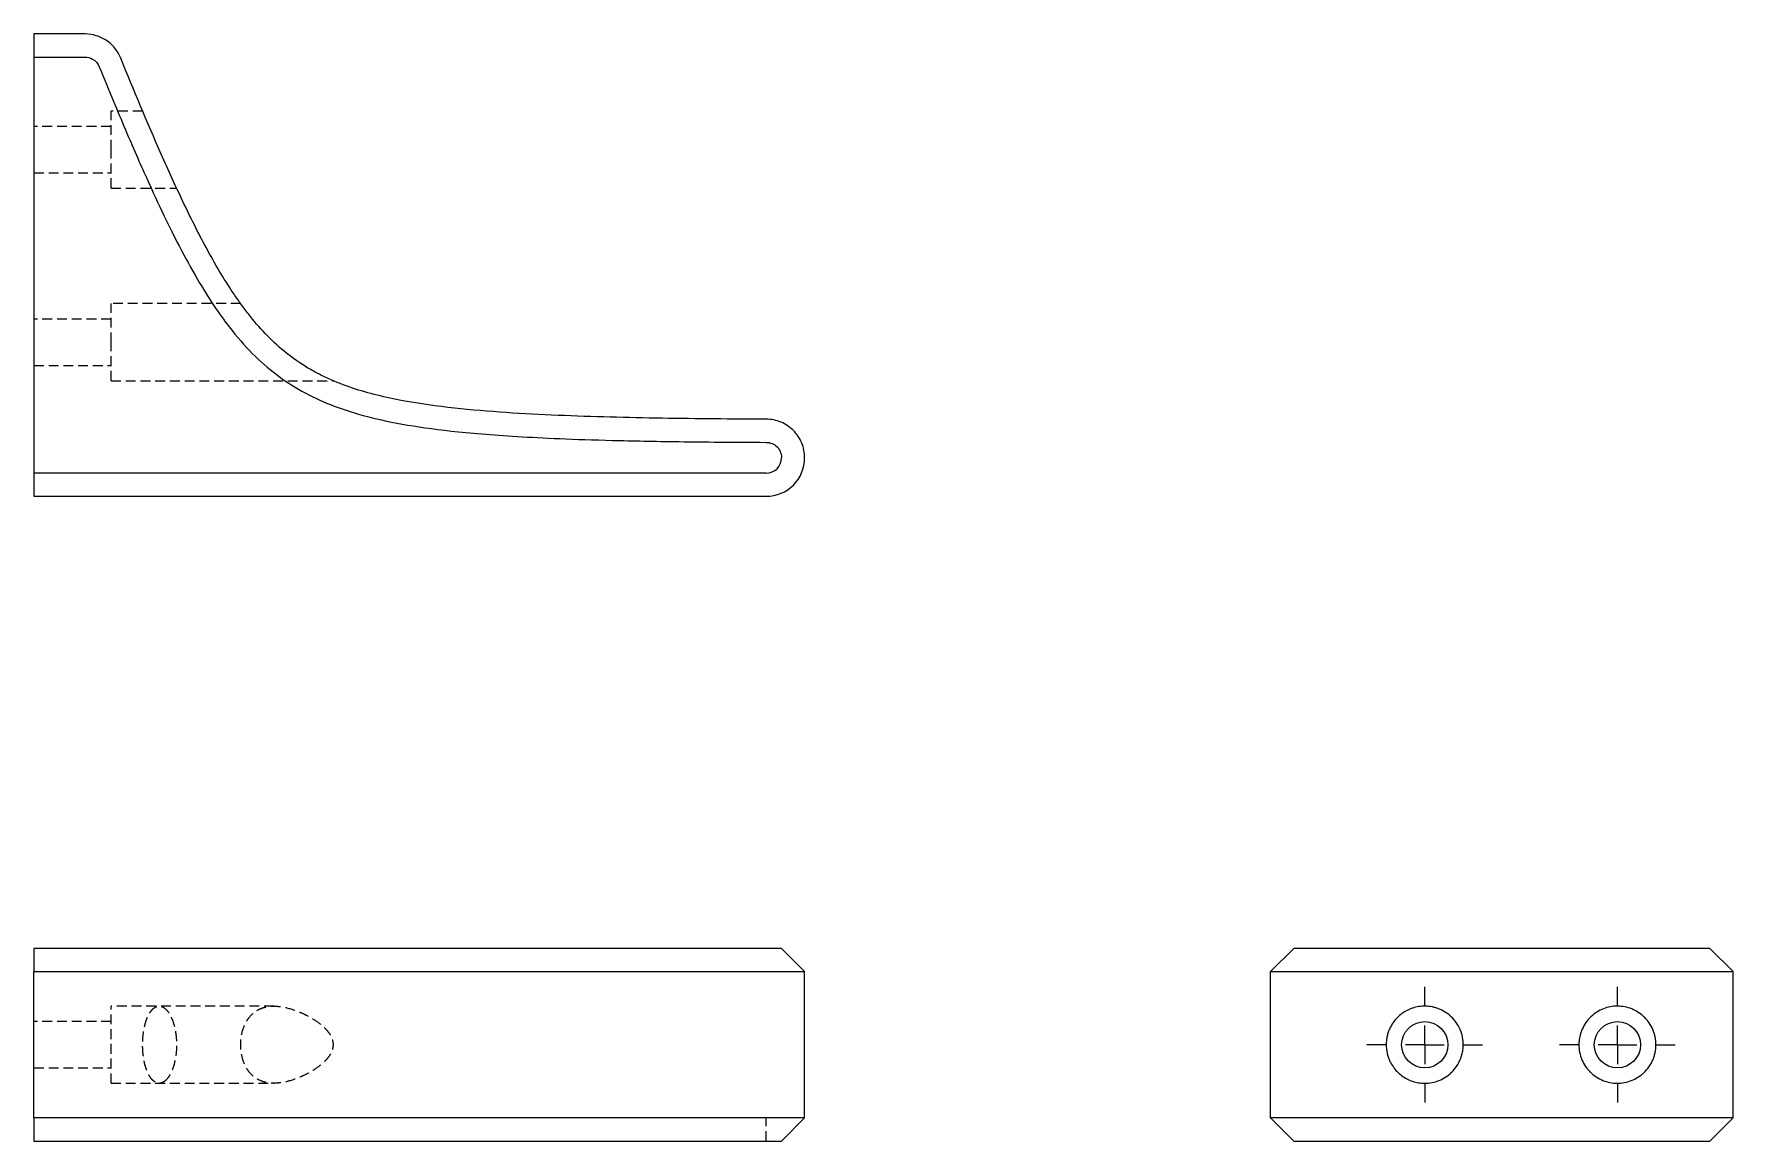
# Model space of a CAD drawing. Header units: millimetres. Extents: x 33 to 253, y 45 to 188.
import ezdxf

# ---------------------------------------------------------------- set-up
doc = ezdxf.new("R2010")
doc.units = ezdxf.units.MM
doc.linetypes.add('HIDDEN', pattern=[1.905, 1.27, -0.635])
doc.layers.add('10', color=7, linetype='Continuous')

# ---------------------------------------------------------------- blocks, each defined once
blk = doc.blocks.new('SW_CENTERMARKSYMBOL_0')
at = {"layer": '10', "color": 0}
for p, q in [((0, 5), (0, 7.48)), ((0, 0), (0, 2.5)), ((-5, 0), (-7.48, 0)), ((0, 0), (-2.5, 0)), ((0, 0), (0, -2.5)), ((0, 0), (2.5, 0)), ((5, 0), (7.48, 0)), ((0, -5), (0, -7.48))]:
    blk.add_line(p, q, dxfattribs=at)
blk = doc.blocks.new('SW_CENTERMARKSYMBOL_1')
at = {"layer": '10', "color": 0}
for p, q in [((0, 5), (0, 7.48)), ((0, 0), (0, 2.5)), ((-5, 0), (-7.48, 0)), ((0, 0), (-2.5, 0)), ((0, 0), (0, -2.5)), ((0, 0), (2.5, 0)), ((5, 0), (7.48, 0)), ((0, -5), (0, -7.48))]:
    blk.add_line(p, q, dxfattribs=at)

msp = doc.modelspace()

# ---------------------------------------------------------------- linework, layer by layer
at = {"color": 7, "linetype": 'Continuous', "lineweight": 25}
for p, q in [((39.6, 187.73), (33, 187.73)), ((33, 187.73), (33, 184.74)), ((33, 184.74), (39.6, 184.74)), ((33, 184.74), (33, 130.92)), ((129.68, 132.92), (129.68, 132.91)), ((132.67, 132.91), (132.67, 132.92)), ((127.69, 130.92), (33, 130.92)), ((33, 130.92), (33, 127.93)), ((33, 127.93), (127.69, 127.93)), ((127.69, 69.46), (33, 69.46)), ((33, 69.46), (33, 66.47)), ((129.68, 69.46), (127.69, 69.46)), ((132.67, 66.47), (129.68, 69.46)), ((192.93, 66.47), (195.92, 69.46)), ((197.91, 69.46), (195.92, 69.46)), ((197.92, 69.46), (197.91, 69.46)), ((249.74, 69.46), (252.73, 66.47)), ((33, 47.53), (33, 66.47)), ((33, 66.47), (127.69, 66.47)), ((127.69, 66.47), (132.67, 66.47)), ((132.67, 47.53), (132.67, 66.47)), ((192.93, 47.53), (192.93, 66.47)), ((192.93, 66.47), (197.91, 66.47)), ((197.91, 66.47), (197.92, 66.47)), ((252.73, 47.53), (252.73, 66.47)), ((127.69, 47.53), (33, 47.53)), ((33, 47.53), (33, 44.54)), ((132.67, 47.53), (127.69, 47.53)), ((129.68, 44.54), (132.67, 47.53)), ((195.92, 44.54), (192.93, 47.53)), ((197.91, 47.53), (192.93, 47.53)), ((197.92, 47.53), (197.91, 47.53)), ((252.73, 47.53), (249.74, 44.54)), ((33, 44.54), (127.69, 44.54)), ((127.69, 44.54), (129.68, 44.54)), ((195.92, 44.54), (197.91, 44.54)), ((197.91, 44.54), (197.92, 44.54))]:
    msp.add_line(p, q, dxfattribs=at)
at = {"color": 7, "linetype": 'HIDDEN', "lineweight": 18}
for p, q in [((42.97, 172.78), (42.97, 177.76)), ((47.05, 177.76), (42.97, 177.76)), ((42.97, 175.77), (33, 175.77)), ((42.97, 167.8), (42.97, 172.78)), ((33, 169.79), (42.97, 169.79)), ((42.97, 167.8), (51.44, 167.8)), ((42.97, 147.86), (42.97, 152.85)), ((59.74, 152.85), (42.97, 152.85)), ((42.97, 150.85), (33, 150.85)), ((42.97, 142.88), (42.97, 147.86)), ((33, 144.87), (42.97, 144.87)), ((42.97, 142.88), (71.68, 142.88)), ((42.97, 52.02), (42.97, 61.98)), ((64.04, 61.98), (42.97, 61.98)), ((42.97, 59.99), (33, 59.99)), ((33, 54.01), (42.97, 54.01)), ((42.97, 52.02), (64.03, 52.02)), ((127.69, 44.54), (127.7, 47.53))]:
    msp.add_line(p, q, dxfattribs=at)
at = {"color": 7, "linetype": 'HIDDEN', "lineweight": 18, "flags": 128}
for points in [[(39.6, 187.73), (39.6, 187.73)], [(44.22, 184.62), (44.22, 184.62)], [(127.7, 137.9), (127.7, 137.9)], [(132.67, 132.92), (132.67, 132.92)]]:
    msp.add_lwpolyline(points, dxfattribs=at)
at = {"color": 7, "linetype": 'Continuous', "lineweight": 25}
for centre in [(212.86, 57), (237.78, 57)]:
    msp.add_circle(centre, 2.99, dxfattribs=at)
for radius in [1.99, 4.98]:
    msp.add_arc((127.69, 132.91), radius, 270, 0, dxfattribs=at)
for points, knots in [([(44.22, 184.62), (44.03, 185.08), (43.78, 185.5), (43.32, 186.07), (43.15, 186.26), (42.79, 186.59), (42.59, 186.74), (42.19, 187.01), (41.97, 187.14), (41.52, 187.35), (41.3, 187.44), (40.59, 187.65), (40.1, 187.73), (39.6, 187.73)], [0, 0, 0, 0, 0.25, 0.25, 0.375, 0.375, 0.5, 0.5, 0.625, 0.625, 0.75, 0.75, 1, 1, 1, 1]), ([(39.6, 184.74), (39.94, 184.74), (40.73, 184.54), (41.28, 183.92), (41.45, 183.5)], [0, 0, 0, 0, 0.2551737, 0.5954052, 0.5954052, 0.5954052, 0.5954052]), ([(127.7, 137.9), (123.21, 137.92), (118.73, 137.95), (109.75, 138.1), (105.26, 138.21), (98.54, 138.49), (96.3, 138.61), (91.82, 138.91), (89.59, 139.1), (85.14, 139.59), (82.91, 139.89), (79.6, 140.5), (78.49, 140.74), (76.31, 141.28), (75.23, 141.58), (73.12, 142.29), (72.07, 142.69), (70.54, 143.39), (70.04, 143.64), (69.04, 144.17), (68.55, 144.45), (67.11, 145.34), (66.21, 146), (64.49, 147.41), (63.68, 148.17), (62.15, 149.78), (61.42, 150.63), (60.38, 151.96), (60.04, 152.41), (59.39, 153.33), (59.07, 153.79), (57.5, 156.13), (56.37, 158.07), (54.23, 162.03), (53.22, 164.04), (51.29, 168.1), (50.36, 170.14), (47.63, 176.3), (45.91, 180.45), (44.22, 184.62)], [0, 0, 0, 0, 0.125, 0.125, 0.25, 0.25, 0.3125, 0.3125, 0.375, 0.375, 0.4375, 0.4375, 0.46875, 0.46875, 0.5, 0.5, 0.53125, 0.53125, 0.546875, 0.546875, 0.5625, 0.5625, 0.59375, 0.59375, 0.625, 0.625, 0.65625, 0.65625, 0.671875, 0.671875, 0.6875, 0.6875, 0.75, 0.75, 0.8125, 0.8125, 0.875, 0.875, 1, 1, 1, 1]), ([(41.45, 183.5), (42.72, 180.35), (44.94, 175.03), (48.49, 166.91), (52.35, 158.97), (55.57, 153.5), (59.58, 147.92), (64.15, 143.37), (71.01, 139.56), (78.35, 137.54), (86.64, 136.34), (94.93, 135.64), (104.74, 135.21), (116, 134.99), (123.35, 134.93), (127.69, 134.91)], [0.126091, 0.126091, 0.126091, 0.126091, 0.527404, 0.928718, 1.731344, 2.801513, 3.336597, 4.94185, 6.547103, 8.152356, 8.954983, 9.757609, 10.560236, 10.961549, 11.362863, 11.362863, 11.362863, 11.362863]), ([(132.67, 132.92), (132.67, 133.25), (132.64, 133.57), (132.51, 134.2), (132.42, 134.52), (132.17, 135.12), (132.01, 135.41), (131.66, 135.95), (131.45, 136.21), (130.99, 136.67), (130.74, 136.87), (130.2, 137.24), (129.91, 137.39), (129.31, 137.64), (129, 137.74), (128.36, 137.87), (128.03, 137.9), (127.7, 137.9)], [0, 0, 0, 0, 0.125, 0.125, 0.25, 0.25, 0.375, 0.375, 0.5, 0.5, 0.625, 0.625, 0.75, 0.75, 0.875, 0.875, 1, 1, 1, 1]), ([(127.69, 134.91), (128.21, 134.91), (128.73, 134.7), (129.28, 134.15), (129.42, 133.93), (129.63, 133.45), (129.68, 133.19), (129.68, 132.92)], [0, 0, 0, 0, 0.3906445, 0.3906445, 0.5859667, 0.5859667, 0.7863325, 0.7863325, 0.7863325, 0.7863325]), ([(199.91, 69.46), (199.91, 69.46), (199.7, 69.46), (199.15, 69.46), (198.93, 69.46), (198.45, 69.46), (198.19, 69.46), (197.92, 69.46)], [0, 0, 0, 0, 0.3906445, 0.3906445, 0.5859667, 0.5859667, 0.7863325, 0.7863325, 0.7863325, 0.7863325]), ([(248.5, 69.46), (245.35, 69.46), (240.03, 69.46), (231.91, 69.46), (223.97, 69.46), (218.5, 69.46), (212.92, 69.46), (208.37, 69.46), (204.56, 69.46), (202.54, 69.46), (201.34, 69.46), (200.64, 69.46), (200.21, 69.46), (199.99, 69.46), (199.93, 69.46), (199.91, 69.46)], [0.126091, 0.126091, 0.126091, 0.126091, 0.527404, 0.928718, 1.731344, 2.801513, 3.336597, 4.94185, 6.547103, 8.152356, 8.954983, 9.757609, 10.560236, 10.961549, 11.362863, 11.362863, 11.362863, 11.362863]), ([(249.74, 69.46), (249.74, 69.46), (249.54, 69.46), (248.92, 69.46), (248.5, 69.46)], [0, 0, 0, 0, 0.2551737, 0.5954052, 0.5954052, 0.5954052, 0.5954052]), ([(197.92, 66.47), (198.25, 66.47), (198.57, 66.47), (199.2, 66.47), (199.52, 66.47), (200.12, 66.47), (200.41, 66.47), (200.95, 66.47), (201.21, 66.47), (201.67, 66.47), (201.87, 66.47), (202.24, 66.47), (202.39, 66.47), (202.64, 66.47), (202.74, 66.47), (202.87, 66.47), (202.9, 66.47), (202.9, 66.47)], [0, 0, 0, 0, 0.125, 0.125, 0.25, 0.25, 0.375, 0.375, 0.5, 0.5, 0.625, 0.625, 0.75, 0.75, 0.875, 0.875, 1, 1, 1, 1]), ([(202.9, 66.47), (202.92, 66.47), (202.95, 66.47), (203.1, 66.47), (203.21, 66.47), (203.49, 66.47), (203.61, 66.47), (203.91, 66.47), (204.1, 66.47), (204.59, 66.47), (204.89, 66.47), (205.5, 66.47), (205.74, 66.47), (206.28, 66.47), (206.58, 66.47), (207.29, 66.47), (207.69, 66.47), (208.39, 66.47), (208.64, 66.47), (209.17, 66.47), (209.45, 66.47), (210.34, 66.47), (211, 66.47), (212.41, 66.47), (213.17, 66.47), (214.78, 66.47), (215.63, 66.47), (216.96, 66.47), (217.41, 66.47), (218.33, 66.47), (218.79, 66.47), (221.13, 66.47), (223.07, 66.47), (227.03, 66.47), (229.04, 66.47), (233.1, 66.47), (235.14, 66.47), (241.3, 66.47), (245.45, 66.47), (249.62, 66.47)], [0, 0, 0, 0, 0.125, 0.125, 0.25, 0.25, 0.3125, 0.3125, 0.375, 0.375, 0.4375, 0.4375, 0.46875, 0.46875, 0.5, 0.5, 0.53125, 0.53125, 0.546875, 0.546875, 0.5625, 0.5625, 0.59375, 0.59375, 0.625, 0.625, 0.65625, 0.65625, 0.671875, 0.671875, 0.6875, 0.6875, 0.75, 0.75, 0.8125, 0.8125, 0.875, 0.875, 1, 1, 1, 1]), ([(249.62, 66.47), (250.08, 66.47), (250.5, 66.47), (251.07, 66.47), (251.26, 66.47), (251.59, 66.47), (251.74, 66.47), (252.01, 66.47), (252.14, 66.47), (252.35, 66.47), (252.44, 66.47), (252.65, 66.47), (252.73, 66.47), (252.73, 66.47)], [0, 0, 0, 0, 0.25, 0.25, 0.375, 0.375, 0.5, 0.5, 0.625, 0.625, 0.75, 0.75, 1, 1, 1, 1]), ([(215.82, 52.99), (215.53, 52.78), (215.24, 52.61), (214.64, 52.33), (214.34, 52.23), (213.73, 52.08), (213.42, 52.04), (212.83, 52.01), (212.54, 52.02), (211.71, 52.12), (211.2, 52.27), (210.48, 52.62), (210.25, 52.75), (209.82, 53.05), (209.62, 53.21), (209.23, 53.58), (209.05, 53.78), (208.72, 54.22), (208.56, 54.47), (208.35, 54.88), (208.28, 55.03), (208.16, 55.34), (208.11, 55.5), (208.01, 55.86), (207.97, 56.05), (207.91, 56.45), (207.89, 56.65), (207.88, 56.97), (207.88, 57.08), (207.89, 57.3), (207.89, 57.4), (207.93, 57.71), (207.96, 57.91), (208.04, 58.28), (208.09, 58.46), (208.21, 58.79), (208.27, 58.94), (208.47, 59.37), (208.62, 59.63), (208.95, 60.1), (209.12, 60.3), (209.5, 60.69), (209.7, 60.86), (210.12, 61.17), (210.35, 61.31), (211.05, 61.67), (211.56, 61.84), (212.38, 61.97), (212.67, 61.99), (213.25, 61.98), (213.55, 61.95), (214, 61.85), (214.15, 61.82), (214.46, 61.72), (214.61, 61.67), (215.07, 61.48), (215.37, 61.32), (215.94, 60.93), (216.23, 60.7), (216.61, 60.29), (216.73, 60.15), (216.97, 59.84), (217.08, 59.67), (217.38, 59.15), (217.54, 58.78), (217.71, 58.18), (217.76, 57.97), (217.82, 57.55), (217.84, 57.34), (217.85, 56.92), (217.84, 56.7), (217.8, 56.28), (217.76, 56.07), (217.62, 55.46), (217.47, 55.06), (217.1, 54.35), (216.88, 54.02), (216.5, 53.59), (216.37, 53.46), (216.1, 53.21), (215.96, 53.09), (215.82, 52.99)], [0, 0, 0, 0, 0.03125, 0.03125, 0.0625, 0.0625, 0.09375, 0.09375, 0.125, 0.125, 0.1875, 0.1875, 0.21875, 0.21875, 0.25, 0.25, 0.28125, 0.28125, 0.3125, 0.3125, 0.328125, 0.328125, 0.34375, 0.34375, 0.359375, 0.359375, 0.375, 0.375, 0.382813, 0.382813, 0.390625, 0.390625, 0.40625, 0.40625, 0.421875, 0.421875, 0.4375, 0.4375, 0.46875, 0.46875, 0.5, 0.5, 0.53125, 0.53125, 0.5625, 0.5625, 0.625, 0.625, 0.65625, 0.65625, 0.6875, 0.6875, 0.703125, 0.703125, 0.71875, 0.71875, 0.75, 0.75, 0.78125, 0.78125, 0.796875, 0.796875, 0.8125, 0.8125, 0.84375, 0.84375, 0.859375, 0.859375, 0.875, 0.875, 0.890625, 0.890625, 0.90625, 0.90625, 0.9375, 0.9375, 0.96875, 0.96875, 0.984375, 0.984375, 1, 1, 1, 1]), ([(235.26, 52.7), (234.98, 52.86), (234.72, 53.05), (234.36, 53.37), (234.25, 53.48), (234.02, 53.72), (233.92, 53.85), (233.62, 54.24), (233.44, 54.52), (233.15, 55.12), (233.03, 55.44), (232.87, 56.1), (232.82, 56.43), (232.8, 56.95), (232.8, 57.12), (232.82, 57.46), (232.83, 57.63), (232.92, 58.13), (233.01, 58.47), (233.25, 59.09), (233.4, 59.39), (233.75, 59.95), (233.96, 60.21), (234.41, 60.68), (234.66, 60.9), (235.18, 61.26), (235.46, 61.42), (236.03, 61.68), (236.34, 61.78), (236.94, 61.92), (237.25, 61.97), (237.88, 61.99), (238.19, 61.98), (238.81, 61.89), (239.11, 61.81), (239.56, 61.66), (239.71, 61.6), (240, 61.46), (240.14, 61.39), (240.56, 61.15), (240.82, 60.97), (241.18, 60.64), (241.3, 60.53), (241.53, 60.29), (241.63, 60.17), (241.93, 59.78), (242.11, 59.49), (242.41, 58.88), (242.52, 58.57), (242.65, 58.08), (242.68, 57.91), (242.73, 57.57), (242.75, 57.4), (242.78, 56.89), (242.76, 56.55), (242.68, 56.04), (242.64, 55.87), (242.55, 55.55), (242.5, 55.39), (242.38, 55.07), (242.31, 54.92), (242.16, 54.62), (242.08, 54.47), (241.81, 54.05), (241.6, 53.79), (241.26, 53.43), (241.14, 53.32), (240.9, 53.11), (240.77, 53.01), (240.37, 52.73), (240.09, 52.57), (239.51, 52.31), (239.21, 52.22), (238.6, 52.07), (238.29, 52.03), (237.66, 52.01), (237.34, 52.03), (236.73, 52.12), (236.42, 52.19), (235.83, 52.41), (235.54, 52.54), (235.26, 52.7)], [0, 0, 0, 0, 0.03125, 0.03125, 0.046875, 0.046875, 0.0625, 0.0625, 0.09375, 0.09375, 0.125, 0.125, 0.15625, 0.15625, 0.171875, 0.171875, 0.1875, 0.1875, 0.21875, 0.21875, 0.25, 0.25, 0.28125, 0.28125, 0.3125, 0.3125, 0.34375, 0.34375, 0.375, 0.375, 0.40625, 0.40625, 0.4375, 0.4375, 0.46875, 0.46875, 0.484375, 0.484375, 0.5, 0.5, 0.53125, 0.53125, 0.546875, 0.546875, 0.5625, 0.5625, 0.59375, 0.59375, 0.625, 0.625, 0.640625, 0.640625, 0.65625, 0.65625, 0.6875, 0.6875, 0.703125, 0.703125, 0.71875, 0.71875, 0.734375, 0.734375, 0.75, 0.75, 0.78125, 0.78125, 0.796875, 0.796875, 0.8125, 0.8125, 0.84375, 0.84375, 0.875, 0.875, 0.90625, 0.90625, 0.9375, 0.9375, 0.96875, 0.96875, 1, 1, 1, 1]), ([(202.9, 47.53), (202.9, 47.53), (202.87, 47.53), (202.74, 47.53), (202.65, 47.53), (202.39, 47.53), (202.24, 47.53), (201.88, 47.53), (201.67, 47.53), (201.21, 47.53), (200.96, 47.53), (200.42, 47.53), (200.13, 47.53), (199.53, 47.53), (199.22, 47.53), (198.57, 47.53), (198.25, 47.53), (197.92, 47.53)], [0, 0, 0, 0, 0.125, 0.125, 0.25, 0.25, 0.375, 0.375, 0.5, 0.5, 0.625, 0.625, 0.75, 0.75, 0.875, 0.875, 1, 1, 1, 1]), ([(249.62, 47.53), (245.46, 47.53), (241.31, 47.53), (235.15, 47.53), (233.1, 47.53), (229.05, 47.53), (227.04, 47.53), (223.1, 47.53), (221.17, 47.53), (218.83, 47.53), (218.37, 47.53), (217.46, 47.53), (217.01, 47.53), (215.67, 47.53), (214.82, 47.53), (213.2, 47.53), (212.43, 47.53), (211.37, 47.53), (211.02, 47.53), (210.36, 47.53), (210.05, 47.53), (209.16, 47.53), (208.63, 47.53), (207.71, 47.53), (207.3, 47.53), (206.59, 47.53), (206.28, 47.53), (205.74, 47.53), (205.51, 47.53), (204.89, 47.53), (204.59, 47.53), (204.1, 47.53), (203.91, 47.53), (203.61, 47.53), (203.49, 47.53), (203.21, 47.53), (203.1, 47.53), (202.95, 47.53), (202.92, 47.53), (202.9, 47.53)], [0, 0, 0, 0, 0.125, 0.125, 0.1875, 0.1875, 0.25, 0.25, 0.3125, 0.3125, 0.328125, 0.328125, 0.34375, 0.34375, 0.375, 0.375, 0.40625, 0.40625, 0.421875, 0.421875, 0.4375, 0.4375, 0.46875, 0.46875, 0.5, 0.5, 0.53125, 0.53125, 0.5625, 0.5625, 0.625, 0.625, 0.6875, 0.6875, 0.75, 0.75, 0.875, 0.875, 1, 1, 1, 1]), ([(252.73, 47.53), (252.73, 47.53), (252.66, 47.53), (252.44, 47.53), (252.35, 47.53), (252.14, 47.53), (252.02, 47.53), (251.75, 47.53), (251.59, 47.53), (251.26, 47.53), (251.08, 47.53), (250.51, 47.53), (250.08, 47.53), (249.62, 47.53)], [0, 0, 0, 0, 0.25, 0.25, 0.375, 0.375, 0.5, 0.5, 0.625, 0.625, 0.75, 0.75, 1, 1, 1, 1]), ([(197.92, 44.54), (198.44, 44.54), (198.95, 44.54), (199.51, 44.54), (199.65, 44.54), (199.86, 44.54), (199.91, 44.54), (199.91, 44.54)], [0, 0, 0, 0, 0.3906445, 0.3906445, 0.5859667, 0.5859667, 0.7863325, 0.7863325, 0.7863325, 0.7863325]), ([(199.91, 44.54), (199.93, 44.54), (199.99, 44.54), (200.21, 44.54), (200.64, 44.54), (201.34, 44.54), (202.54, 44.54), (204.56, 44.54), (208.37, 44.54), (213.25, 44.54), (219.02, 44.54), (224.9, 44.54), (231.91, 44.54), (240.03, 44.54), (245.35, 44.54), (248.5, 44.54)], [-11.362863, -11.362863, -11.362863, -11.362863, -10.961549, -10.560236, -9.757609, -8.954983, -8.152356, -6.547103, -4.94185, -3.336597, -2.533971, -1.731344, -0.928718, -0.527404, -0.126091, -0.126091, -0.126091, -0.126091]), ([(248.5, 44.54), (248.92, 44.54), (249.54, 44.54), (249.74, 44.54), (249.74, 44.54)], [-0.0007459, -0.0007459, -0.0007459, -0.0007459, 0.3392555, 0.5942565, 0.5942565, 0.5942565, 0.5942565])]:
    msp.add_open_spline(points, degree=3, knots=knots, dxfattribs=at)
at = {"color": 7, "linetype": 'HIDDEN', "lineweight": 18}
for points, knots in [([(50.31, 52.7), (50.44, 52.86), (50.55, 53.05), (50.72, 53.37), (50.77, 53.48), (50.87, 53.72), (50.92, 53.85), (51.06, 54.24), (51.14, 54.52), (51.27, 55.12), (51.33, 55.44), (51.41, 56.1), (51.43, 56.43), (51.44, 56.95), (51.44, 57.12), (51.43, 57.46), (51.42, 57.63), (51.38, 58.13), (51.34, 58.47), (51.23, 59.09), (51.16, 59.39), (51, 59.95), (50.9, 60.21), (50.7, 60.68), (50.58, 60.9), (50.35, 61.26), (50.22, 61.42), (49.96, 61.68), (49.83, 61.78), (49.56, 61.92), (49.42, 61.97), (49.15, 61.99), (49.01, 61.98), (48.74, 61.89), (48.61, 61.81), (48.41, 61.66), (48.35, 61.6), (48.23, 61.46), (48.17, 61.39), (47.99, 61.15), (47.88, 60.97), (47.72, 60.64), (47.67, 60.53), (47.57, 60.29), (47.53, 60.17), (47.4, 59.78), (47.33, 59.49), (47.2, 58.88), (47.15, 58.57), (47.1, 58.08), (47.08, 57.91), (47.06, 57.57), (47.06, 57.4), (47.05, 56.89), (47.05, 56.55), (47.09, 56.04), (47.1, 55.87), (47.14, 55.55), (47.16, 55.39), (47.21, 55.07), (47.24, 54.92), (47.3, 54.62), (47.34, 54.47), (47.45, 54.05), (47.54, 53.79), (47.69, 53.43), (47.74, 53.32), (47.84, 53.11), (47.9, 53.01), (48.07, 52.73), (48.19, 52.57), (48.44, 52.31), (48.57, 52.22), (48.83, 52.07), (48.97, 52.03), (49.25, 52.01), (49.38, 52.03), (49.66, 52.12), (49.79, 52.19), (50.06, 52.41), (50.19, 52.54), (50.31, 52.7)], [0, 0, 0, 0, 0.03125, 0.03125, 0.046875, 0.046875, 0.0625, 0.0625, 0.09375, 0.09375, 0.125, 0.125, 0.15625, 0.15625, 0.171875, 0.171875, 0.1875, 0.1875, 0.21875, 0.21875, 0.25, 0.25, 0.28125, 0.28125, 0.3125, 0.3125, 0.34375, 0.34375, 0.375, 0.375, 0.40625, 0.40625, 0.4375, 0.4375, 0.46875, 0.46875, 0.484375, 0.484375, 0.5, 0.5, 0.53125, 0.53125, 0.546875, 0.546875, 0.5625, 0.5625, 0.59375, 0.59375, 0.625, 0.625, 0.640625, 0.640625, 0.65625, 0.65625, 0.6875, 0.6875, 0.703125, 0.703125, 0.71875, 0.71875, 0.734375, 0.734375, 0.75, 0.75, 0.78125, 0.78125, 0.796875, 0.796875, 0.8125, 0.8125, 0.84375, 0.84375, 0.875, 0.875, 0.90625, 0.90625, 0.9375, 0.9375, 0.96875, 0.96875, 1, 1, 1, 1]), ([(61.29, 52.99), (61.52, 52.78), (61.77, 52.61), (62.3, 52.33), (62.57, 52.23), (63.15, 52.08), (63.45, 52.04), (64.06, 52.01), (64.37, 52.02), (65.32, 52.12), (65.96, 52.27), (66.96, 52.62), (67.29, 52.75), (67.95, 53.05), (68.28, 53.21), (68.93, 53.58), (69.26, 53.78), (69.89, 54.22), (70.21, 54.47), (70.64, 54.88), (70.78, 55.03), (71.04, 55.34), (71.17, 55.5), (71.38, 55.86), (71.48, 56.05), (71.62, 56.45), (71.66, 56.65), (71.68, 56.97), (71.68, 57.08), (71.66, 57.3), (71.65, 57.4), (71.57, 57.71), (71.5, 57.91), (71.31, 58.28), (71.19, 58.46), (70.94, 58.79), (70.81, 58.94), (70.39, 59.37), (70.08, 59.63), (69.45, 60.1), (69.13, 60.3), (68.48, 60.69), (68.15, 60.86), (67.48, 61.17), (67.15, 61.31), (66.16, 61.67), (65.51, 61.84), (64.55, 61.97), (64.23, 61.99), (63.62, 61.98), (63.32, 61.95), (62.89, 61.85), (62.74, 61.82), (62.46, 61.72), (62.32, 61.67), (61.92, 61.48), (61.66, 61.32), (61.18, 60.93), (60.96, 60.7), (60.66, 60.29), (60.56, 60.15), (60.38, 59.84), (60.3, 59.67), (60.08, 59.15), (59.96, 58.78), (59.83, 58.18), (59.8, 57.97), (59.75, 57.55), (59.74, 57.34), (59.73, 56.92), (59.74, 56.7), (59.77, 56.28), (59.79, 56.07), (59.9, 55.46), (60, 55.06), (60.28, 54.35), (60.45, 54.02), (60.74, 53.59), (60.84, 53.46), (61.06, 53.21), (61.17, 53.09), (61.29, 52.99)], [0, 0, 0, 0, 0.03125, 0.03125, 0.0625, 0.0625, 0.09375, 0.09375, 0.125, 0.125, 0.1875, 0.1875, 0.21875, 0.21875, 0.25, 0.25, 0.28125, 0.28125, 0.3125, 0.3125, 0.328125, 0.328125, 0.34375, 0.34375, 0.359375, 0.359375, 0.375, 0.375, 0.382813, 0.382813, 0.390625, 0.390625, 0.40625, 0.40625, 0.421875, 0.421875, 0.4375, 0.4375, 0.46875, 0.46875, 0.5, 0.5, 0.53125, 0.53125, 0.5625, 0.5625, 0.625, 0.625, 0.65625, 0.65625, 0.6875, 0.6875, 0.703125, 0.703125, 0.71875, 0.71875, 0.75, 0.75, 0.78125, 0.78125, 0.796875, 0.796875, 0.8125, 0.8125, 0.84375, 0.84375, 0.859375, 0.859375, 0.875, 0.875, 0.890625, 0.890625, 0.90625, 0.90625, 0.9375, 0.9375, 0.96875, 0.96875, 0.984375, 0.984375, 1, 1, 1, 1])]:
    msp.add_open_spline(points, degree=3, knots=knots, dxfattribs=at)

# ---------------------------------------------------------------- block references
at = {"layer": '10'}
for name, p in [('SW_CENTERMARKSYMBOL_1', (212.86, 57)), ('SW_CENTERMARKSYMBOL_0', (237.78, 57))]:
    msp.add_blockref(name, p, dxfattribs=at)

doc.saveas('drawing.dxf')
